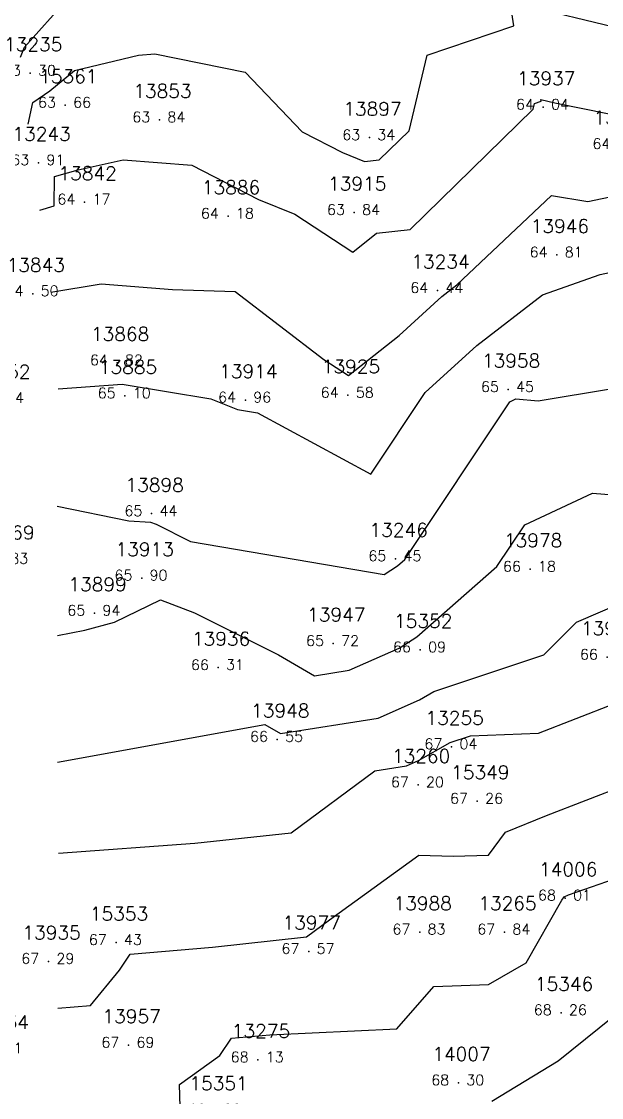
# Model space of a CAD drawing. Header units: millimetres. Extents: x 1412565 to 1412813, y 4931476 to 4931699.
# Drawn here: x 1412788.34 to 1412799.42, y 4931563.02 to 4931583.57 of the extents above; entities that cross this region are included whole.
import ezdxf
from ezdxf.enums import TextEntityAlignment as Align

# ---------------------------------------------------------------- set-up
doc = ezdxf.new("R2010")
doc.units = ezdxf.units.MM
for name, color, linetype in [('CIVIL', 50, 'Continuous'), ('CIVIL-DRAW', 80, 'Continuous'), ('CIVIL-NONAME', 130, 'Continuous'), ('CIVIL-TEXT', 240, 'Continuous'), ('CIVIL-Z', 50, 'Continuous'), ('Tcontours0', 7, 'Continuous'), ('Tcontours1', 7, 'Continuous'), ('Tcontours2', 7, 'Continuous')]:
    doc.layers.add(name, color=color, linetype=linetype)
doc.styles.add('CIVILCADMAIN', font='TXT.SHX')
doc.styles.get("Standard").update_dxf_attribs({"font": 'arial.ttf'})

# ---------------------------------------------------------------- blocks, each defined once
blk = doc.blocks.new('CIVIL-ZZ')
at = {"layer": 'CIVIL-DRAW'}
blk.add_point((0, 0), dxfattribs=at)
at = {"layer": 'CIVIL-NONAME'}
blk.add_attdef('NAME', text='', height=1.8, dxfattribs=at).set_placement((0, 2.1), align=Align.CENTER)
at = {"layer": 'CIVIL-TEXT', "flags": 8}
blk.add_attdef('TEXT', text='', height=2, dxfattribs=at).set_placement((0.2, -3.3), align=Align.CENTER)
at = {"layer": 'CIVIL-Z'}
blk.add_attdef('Z1', text='', height=1.6, dxfattribs=at).set_placement((-0.75, -0.225), align=Align.RIGHT)
blk.add_attdef('Z2', (0.75, -0.225), '', height=1.6, dxfattribs=at)

msp = doc.modelspace()

# ---------------------------------------------------------------- linework, layer by layer
at = {"layer": 'Tcontours0', "elevation": 65}
msp.add_lwpolyline([(1412789.047, 4931576.552), (1412790.266, 4931576.645), (1412791.963, 4931576.363), (1412792.471, 4931576.159), (1412792.854, 4931576.093), (1412795.019, 4931574.924), (1412796.057, 4931576.483), (1412797.039, 4931577.382), (1412798.294, 4931578.347), (1412799.399, 4931578.739), (1412800.322, 4931578.935)], dxfattribs=at)
at = {"layer": 'Tcontours1'}
for points, elevation in [([(1412788.324, 4931582.889), (1412788.404, 4931583.075), (1412789.772, 4931584.609)], 63), ([(1412788.691, 4931579.963), (1412788.965, 4931580.045), (1412788.975, 4931580.61), (1412789.427, 4931580.737), (1412790.287, 4931580.929), (1412791.596, 4931580.824), (1412792.869, 4931580.171), (1412793.566, 4931579.887), (1412794.674, 4931579.165), (1412795.124, 4931579.523), (1412795.77, 4931579.598), (1412798.12, 4931581.897), (1412798.146, 4931582.004), (1412798.268, 4931582.045), (1412798.263, 4931582.079), (1412798.532, 4931582.015), (1412800.074, 4931581.701)], 64), ([(1412789.031, 4931571.843), (1412789.553, 4931571.945), (1412790.123, 4931572.101), (1412790.996, 4931572.523), (1412791.647, 4931572.278), (1412793.256, 4931571.472), (1412793.939, 4931571.073), (1412794.606, 4931571.179), (1412795.556, 4931571.599), (1412795.894, 4931571.815), (1412797.426, 4931573.159), (1412797.956, 4931573.956), (1412799.252, 4931574.564), (1412801.06, 4931574.416)], 66), ([(1412789.05, 4931567.685), (1412791.655, 4931567.876), (1412793.495, 4931568.073), (1412795.092, 4931569.258), (1412795.701, 4931569.355), (1412795.927, 4931569.455), (1412796.535, 4931569.798), (1412796.92, 4931569.927), (1412798.222, 4931569.98), (1412799.66, 4931570.536), (1412800.132, 4931571.188), (1412800.819, 4931571.836), (1412801.922, 4931572.045), (1412803.151, 4931572.064), (1412805.127, 4931572.239), (1412808.318, 4931572.114), (1412809.989, 4931572.746), (1412811.254, 4931573.102), (1412812.02, 4931573.537), (1412812.14, 4931573.522)], 67), ([(1412791.42, 4931561.344), (1412791.361, 4931563.271), (1412792.13, 4931563.823), (1412792.357, 4931564.156), (1412793.085, 4931564.221), (1412795.515, 4931564.332), (1412796.218, 4931565.138), (1412797.264, 4931565.178), (1412797.981, 4931565.593), (1412798.662, 4931566.792), (1412798.708, 4931566.855), (1412798.791, 4931566.889), (1412800.26, 4931567.398), (1412800.98, 4931567.977), (1412802.124, 4931568.998), (1412802.972, 4931569.011), (1412808.902, 4931569.537), (1412808.934, 4931569.536), (1412808.95, 4931569.542), (1412811.796, 4931570.342), (1412812.034, 4931570.477), (1412812.071, 4931570.472)], 68)]:
    msp.add_lwpolyline(points, dxfattribs=dict(at, elevation=elevation))
at = {"layer": 'Tcontours2'}
for points, elevation in [([(1412788.469, 4931581.606), (1412788.562, 4931582.019), (1412788.882, 4931582.241), (1412789.354, 4931582.635), (1412790.578, 4931582.922), (1412790.89, 4931582.949), (1412792.615, 4931582.598), (1412793.707, 4931581.459), (1412794.476, 4931581.064), (1412794.897, 4931580.892), (1412795.179, 4931580.925), (1412795.749, 4931581.483), (1412796.092, 4931582.923), (1412797.747, 4931583.484), (1412797.681, 4931583.942), (1412800.005, 4931583.383), (1412800.977, 4931583.246), (1412802.599, 4931583.842)], 63.5), ([(1412788.905, 4931578.401), (1412789.865, 4931578.561), (1412791.23, 4931578.45), (1412792.425, 4931578.41), (1412794.122, 4931577.114), (1412794.593, 4931576.807), (1412795.557, 4931577.573), (1412796.37, 4931578.318), (1412796.66, 4931578.54), (1412798.465, 4931580.245), (1412799.16, 4931580.129), (1412799.985, 4931580.304)], 64.5), ([(1412789.028, 4931574.316), (1412790.392, 4931574.03), (1412790.805, 4931574.01), (1412790.918, 4931573.967), (1412791.574, 4931573.639), (1412795.27, 4931573.01), (1412795.527, 4931573.174), (1412795.666, 4931573.296), (1412797.669, 4931576.305), (1412797.787, 4931576.36), (1412798.211, 4931576.326), (1412801.013, 4931576.791)], 65.5), ([(1412789.033, 4931569.425), (1412792.995, 4931570.145), (1412793.294, 4931569.97), (1412795.154, 4931570.267), (1412795.945, 4931570.617), (1412796.219, 4931570.772), (1412798.321, 4931571.477), (1412798.948, 4931572.096), (1412799.861, 4931572.49), (1412800.295, 4931572.737), (1412800.687, 4931573.106), (1412803.24, 4931573.59), (1412808.01, 4931573.403), (1412810.508, 4931574.349), (1412810.983, 4931574.482), (1412812.013, 4931575.067), (1412812.175, 4931575.047)], 66.5), ([(1412789.035, 4931564.729), (1412789.663, 4931564.78), (1412790.215, 4931565.452), (1412790.421, 4931565.756), (1412791.99, 4931565.895), (1412793.789, 4931566.088), (1412794.225, 4931566.412), (1412795.934, 4931567.652), (1412796.587, 4931567.627), (1412797.265, 4931567.646), (1412797.588, 4931568.088), (1412798.37, 4931568.409), (1412799.885, 4931568.995), (1412800.663, 4931570.07), (1412801.153, 4931570.508), (1412803.061, 4931570.537), (1412807.015, 4931570.888), (1412808.626, 4931570.825), (1412809.47, 4931571.144), (1412811.525, 4931571.722), (1412812.027, 4931572.007), (1412812.106, 4931571.997)], 67.5), ([(1412797.329, 4931562.953), (1412798.595, 4931563.723), (1412799.9, 4931564.775), (1412800.354, 4931565.541), (1412800.861, 4931565.717), (1412802.385, 4931566.943), (1412802.396, 4931565.159), (1412802.488, 4931565.131), (1412802.541, 4931565.165), (1412803.048, 4931567.452), (1412805.761, 4931565.718), (1412805.792, 4931565.706), (1412805.945, 4931565.634), (1412807.56, 4931565.51), (1412808.15, 4931565.585), (1412808.785, 4931565.692), (1412809.613, 4931566.217), (1412809.811, 4931567.032), (1412810.756, 4931568.209), (1412811.701, 4931568.696), (1412811.758, 4931568.332), (1412812.02, 4931568.589), (1412812.06, 4931568.85)], 68.5)]:
    msp.add_lwpolyline(points, dxfattribs=dict(at, elevation=elevation))

# ---------------------------------------------------------------- block references
at = {"layer": 'CIVIL'}
ref = msp.add_blockref('CIVIL-ZZ', (1412788.51, 4931582.58, 63.3), dxfattribs=dict(at, xscale=0.2, yscale=0.2))
ref.add_attrib('Z2', '30', (1412788.66, 4931582.535), dxfattribs={"layer": 'CIVIL-Z', "height": 0.2, "style": 'CIVILCADMAIN'})
ref.add_attrib('Z1', '63', (1412787.99, 4931582.535), dxfattribs={"layer": 'CIVIL-Z', "height": 0.2, "style": 'CIVILCADMAIN'})
ref.add_attrib('NAME', '13235', (1412788.01, 4931583), dxfattribs={"layer": 'CIVIL-NONAME', "height": 0.26, "style": 'CIVILCADMAIN'})
ref = msp.add_blockref('CIVIL-ZZ', (1412789.18, 4931581.97, 63.66), dxfattribs=dict(at, xscale=0.2, yscale=0.2))
ref.add_attrib('Z2', '66', (1412789.33, 4931581.925), dxfattribs={"layer": 'CIVIL-Z', "height": 0.2, "style": 'CIVILCADMAIN'})
ref.add_attrib('Z1', '63', (1412788.66, 4931581.925), dxfattribs={"layer": 'CIVIL-Z', "height": 0.2, "style": 'CIVILCADMAIN'})
ref.add_attrib('NAME', '15361', (1412788.68, 4931582.39), dxfattribs={"layer": 'CIVIL-NONAME', "height": 0.26, "style": 'CIVILCADMAIN'})
ref = msp.add_blockref('CIVIL-ZZ', (1412798.31, 4931581.93, 64.04), dxfattribs=dict(at, xscale=0.2, yscale=0.2))
ref.add_attrib('Z2', '04', (1412798.46, 4931581.885), dxfattribs={"layer": 'CIVIL-Z', "height": 0.2, "style": 'CIVILCADMAIN'})
ref.add_attrib('Z1', '64', (1412797.79, 4931581.885), dxfattribs={"layer": 'CIVIL-Z', "height": 0.2, "style": 'CIVILCADMAIN'})
ref.add_attrib('NAME', '13937', (1412797.81, 4931582.35), dxfattribs={"layer": 'CIVIL-NONAME', "height": 0.26, "style": 'CIVILCADMAIN'})
ref = msp.add_blockref('CIVIL-ZZ', (1412790.98, 4931581.69, 63.84), dxfattribs=dict(at, xscale=0.2, yscale=0.2))
ref.add_attrib('Z2', '84', (1412791.13, 4931581.645), dxfattribs={"layer": 'CIVIL-Z', "height": 0.2, "style": 'CIVILCADMAIN'})
ref.add_attrib('Z1', '63', (1412790.46, 4931581.645), dxfattribs={"layer": 'CIVIL-Z', "height": 0.2, "style": 'CIVILCADMAIN'})
ref.add_attrib('NAME', '13853', (1412790.48, 4931582.11), dxfattribs={"layer": 'CIVIL-NONAME', "height": 0.26, "style": 'CIVILCADMAIN'})
ref = msp.add_blockref('CIVIL-ZZ', (1412794.99, 4931581.35, 63.34), dxfattribs=dict(at, xscale=0.2, yscale=0.2))
ref.add_attrib('Z2', '34', (1412795.14, 4931581.305), dxfattribs={"layer": 'CIVIL-Z', "height": 0.2, "style": 'CIVILCADMAIN'})
ref.add_attrib('Z1', '63', (1412794.47, 4931581.305), dxfattribs={"layer": 'CIVIL-Z', "height": 0.2, "style": 'CIVILCADMAIN'})
ref.add_attrib('NAME', '13897', (1412794.49, 4931581.77), dxfattribs={"layer": 'CIVIL-NONAME', "height": 0.26, "style": 'CIVILCADMAIN'})
ref = msp.add_blockref('CIVIL-ZZ', (1412799.77, 4931581.18, 64.18), dxfattribs=dict(at, xscale=0.2, yscale=0.2))
ref.add_attrib('Z2', '18', (1412799.92, 4931581.135), dxfattribs={"layer": 'CIVIL-Z', "height": 0.2, "style": 'CIVILCADMAIN'})
ref.add_attrib('Z1', '64', (1412799.25, 4931581.135), dxfattribs={"layer": 'CIVIL-Z', "height": 0.2, "style": 'CIVILCADMAIN'})
ref.add_attrib('NAME', '13945', (1412799.27, 4931581.6), dxfattribs={"layer": 'CIVIL-NONAME', "height": 0.26, "style": 'CIVILCADMAIN'})
ref = msp.add_blockref('CIVIL-ZZ', (1412788.67, 4931580.87, 63.91), dxfattribs=dict(at, xscale=0.2, yscale=0.2))
ref.add_attrib('Z2', '91', (1412788.82, 4931580.825), dxfattribs={"layer": 'CIVIL-Z', "height": 0.2, "style": 'CIVILCADMAIN'})
ref.add_attrib('Z1', '63', (1412788.15, 4931580.825), dxfattribs={"layer": 'CIVIL-Z', "height": 0.2, "style": 'CIVILCADMAIN'})
ref.add_attrib('NAME', '13243', (1412788.17, 4931581.29), dxfattribs={"layer": 'CIVIL-NONAME', "height": 0.26, "style": 'CIVILCADMAIN'})
ref = msp.add_blockref('CIVIL-ZZ', (1412789.55, 4931580.12, 64.17), dxfattribs=dict(at, xscale=0.2, yscale=0.2))
ref.add_attrib('Z2', '17', (1412789.7, 4931580.075), dxfattribs={"layer": 'CIVIL-Z', "height": 0.2, "style": 'CIVILCADMAIN'})
ref.add_attrib('Z1', '64', (1412789.03, 4931580.075), dxfattribs={"layer": 'CIVIL-Z', "height": 0.2, "style": 'CIVILCADMAIN'})
ref.add_attrib('NAME', '13842', (1412789.05, 4931580.54), dxfattribs={"layer": 'CIVIL-NONAME', "height": 0.26, "style": 'CIVILCADMAIN'})
ref = msp.add_blockref('CIVIL-ZZ', (1412792.29, 4931579.85, 64.18), dxfattribs=dict(at, xscale=0.2, yscale=0.2))
ref.add_attrib('Z2', '18', (1412792.44, 4931579.805), dxfattribs={"layer": 'CIVIL-Z', "height": 0.2, "style": 'CIVILCADMAIN'})
ref.add_attrib('Z1', '64', (1412791.77, 4931579.805), dxfattribs={"layer": 'CIVIL-Z', "height": 0.2, "style": 'CIVILCADMAIN'})
ref.add_attrib('NAME', '13886', (1412791.79, 4931580.27), dxfattribs={"layer": 'CIVIL-NONAME', "height": 0.26, "style": 'CIVILCADMAIN'})
ref = msp.add_blockref('CIVIL-ZZ', (1412794.7, 4931579.92, 63.84), dxfattribs=dict(at, xscale=0.2, yscale=0.2))
ref.add_attrib('Z2', '84', (1412794.85, 4931579.875), dxfattribs={"layer": 'CIVIL-Z', "height": 0.2, "style": 'CIVILCADMAIN'})
ref.add_attrib('Z1', '63', (1412794.18, 4931579.875), dxfattribs={"layer": 'CIVIL-Z', "height": 0.2, "style": 'CIVILCADMAIN'})
ref.add_attrib('NAME', '13915', (1412794.2, 4931580.34), dxfattribs={"layer": 'CIVIL-NONAME', "height": 0.26, "style": 'CIVILCADMAIN'})
ref = msp.add_blockref('CIVIL-ZZ', (1412798.57, 4931579.11, 64.81), dxfattribs=dict(at, xscale=0.2, yscale=0.2))
ref.add_attrib('Z2', '81', (1412798.72, 4931579.065), dxfattribs={"layer": 'CIVIL-Z', "height": 0.2, "style": 'CIVILCADMAIN'})
ref.add_attrib('Z1', '64', (1412798.05, 4931579.065), dxfattribs={"layer": 'CIVIL-Z', "height": 0.2, "style": 'CIVILCADMAIN'})
ref.add_attrib('NAME', '13946', (1412798.07, 4931579.53), dxfattribs={"layer": 'CIVIL-NONAME', "height": 0.26, "style": 'CIVILCADMAIN'})
ref = msp.add_blockref('CIVIL-ZZ', (1412788.56, 4931578.37, 64.5), dxfattribs=dict(at, xscale=0.2, yscale=0.2))
ref.add_attrib('Z2', '50', (1412788.71, 4931578.325), dxfattribs={"layer": 'CIVIL-Z', "height": 0.2, "style": 'CIVILCADMAIN'})
ref.add_attrib('Z1', '64', (1412788.04, 4931578.325), dxfattribs={"layer": 'CIVIL-Z', "height": 0.2, "style": 'CIVILCADMAIN'})
ref.add_attrib('NAME', '13843', (1412788.06, 4931578.79), dxfattribs={"layer": 'CIVIL-NONAME', "height": 0.26, "style": 'CIVILCADMAIN'})
ref = msp.add_blockref('CIVIL-ZZ', (1412796.29, 4931578.43, 64.44), dxfattribs=dict(at, xscale=0.2, yscale=0.2))
ref.add_attrib('Z2', '44', (1412796.44, 4931578.385), dxfattribs={"layer": 'CIVIL-Z', "height": 0.2, "style": 'CIVILCADMAIN'})
ref.add_attrib('Z1', '64', (1412795.77, 4931578.385), dxfattribs={"layer": 'CIVIL-Z', "height": 0.2, "style": 'CIVILCADMAIN'})
ref.add_attrib('NAME', '13234', (1412795.79, 4931578.85), dxfattribs={"layer": 'CIVIL-NONAME', "height": 0.26, "style": 'CIVILCADMAIN'})
ref = msp.add_blockref('CIVIL-ZZ', (1412790.17, 4931577.05, 64.82), dxfattribs=dict(at, xscale=0.2, yscale=0.2))
ref.add_attrib('Z2', '82', (1412790.32, 4931577.005), dxfattribs={"layer": 'CIVIL-Z', "height": 0.2, "style": 'CIVILCADMAIN'})
ref.add_attrib('Z1', '64', (1412789.65, 4931577.005), dxfattribs={"layer": 'CIVIL-Z', "height": 0.2, "style": 'CIVILCADMAIN'})
ref.add_attrib('NAME', '13868', (1412789.67, 4931577.47), dxfattribs={"layer": 'CIVIL-NONAME', "height": 0.26, "style": 'CIVILCADMAIN'})
ref = msp.add_blockref('CIVIL-ZZ', (1412797.64, 4931576.54, 65.45), dxfattribs=dict(at, xscale=0.2, yscale=0.2))
ref.add_attrib('Z2', '45', (1412797.79, 4931576.495), dxfattribs={"layer": 'CIVIL-Z', "height": 0.2, "style": 'CIVILCADMAIN'})
ref.add_attrib('Z1', '65', (1412797.12, 4931576.495), dxfattribs={"layer": 'CIVIL-Z', "height": 0.2, "style": 'CIVILCADMAIN'})
ref.add_attrib('NAME', '13958', (1412797.14, 4931576.96), dxfattribs={"layer": 'CIVIL-NONAME', "height": 0.26, "style": 'CIVILCADMAIN'})
ref = msp.add_blockref('CIVIL-ZZ', (1412787.9, 4931576.33, 65.04), dxfattribs=dict(at, xscale=0.2, yscale=0.2))
ref.add_attrib('Z2', '04', (1412788.05, 4931576.285), dxfattribs={"layer": 'CIVIL-Z', "height": 0.2, "style": 'CIVILCADMAIN'})
ref.add_attrib('Z1', '65', (1412787.38, 4931576.285), dxfattribs={"layer": 'CIVIL-Z', "height": 0.2, "style": 'CIVILCADMAIN'})
ref.add_attrib('NAME', '13852', (1412787.4, 4931576.75), dxfattribs={"layer": 'CIVIL-NONAME', "height": 0.26, "style": 'CIVILCADMAIN'})
ref = msp.add_blockref('CIVIL-ZZ', (1412790.32, 4931576.42, 65.1), dxfattribs=dict(at, xscale=0.2, yscale=0.2))
ref.add_attrib('Z2', '10', (1412790.47, 4931576.375), dxfattribs={"layer": 'CIVIL-Z', "height": 0.2, "style": 'CIVILCADMAIN'})
ref.add_attrib('Z1', '65', (1412789.8, 4931576.375), dxfattribs={"layer": 'CIVIL-Z', "height": 0.2, "style": 'CIVILCADMAIN'})
ref.add_attrib('NAME', '13885', (1412789.82, 4931576.84), dxfattribs={"layer": 'CIVIL-NONAME', "height": 0.26, "style": 'CIVILCADMAIN'})
ref = msp.add_blockref('CIVIL-ZZ', (1412792.62, 4931576.34, 64.96), dxfattribs=dict(at, xscale=0.2, yscale=0.2))
ref.add_attrib('Z2', '96', (1412792.77, 4931576.295), dxfattribs={"layer": 'CIVIL-Z', "height": 0.2, "style": 'CIVILCADMAIN'})
ref.add_attrib('Z1', '64', (1412792.1, 4931576.295), dxfattribs={"layer": 'CIVIL-Z', "height": 0.2, "style": 'CIVILCADMAIN'})
ref.add_attrib('NAME', '13914', (1412792.12, 4931576.76), dxfattribs={"layer": 'CIVIL-NONAME', "height": 0.26, "style": 'CIVILCADMAIN'})
ref = msp.add_blockref('CIVIL-ZZ', (1412794.58, 4931576.43, 64.58), dxfattribs=dict(at, xscale=0.2, yscale=0.2))
ref.add_attrib('Z2', '58', (1412794.73, 4931576.385), dxfattribs={"layer": 'CIVIL-Z', "height": 0.2, "style": 'CIVILCADMAIN'})
ref.add_attrib('Z1', '64', (1412794.06, 4931576.385), dxfattribs={"layer": 'CIVIL-Z', "height": 0.2, "style": 'CIVILCADMAIN'})
ref.add_attrib('NAME', '13925', (1412794.08, 4931576.85), dxfattribs={"layer": 'CIVIL-NONAME', "height": 0.26, "style": 'CIVILCADMAIN'})
ref = msp.add_blockref('CIVIL-ZZ', (1412790.83, 4931574.17, 65.44), dxfattribs=dict(at, xscale=0.2, yscale=0.2))
ref.add_attrib('Z2', '44', (1412790.98, 4931574.125), dxfattribs={"layer": 'CIVIL-Z', "height": 0.2, "style": 'CIVILCADMAIN'})
ref.add_attrib('Z1', '65', (1412790.31, 4931574.125), dxfattribs={"layer": 'CIVIL-Z', "height": 0.2, "style": 'CIVILCADMAIN'})
ref.add_attrib('NAME', '13898', (1412790.33, 4931574.59), dxfattribs={"layer": 'CIVIL-NONAME', "height": 0.26, "style": 'CIVILCADMAIN'})
ref = msp.add_blockref('CIVIL-ZZ', (1412787.98, 4931573.26, 65.83), dxfattribs=dict(at, xscale=0.2, yscale=0.2))
ref.add_attrib('Z2', '83', (1412788.13, 4931573.215), dxfattribs={"layer": 'CIVIL-Z', "height": 0.2, "style": 'CIVILCADMAIN'})
ref.add_attrib('Z1', '65', (1412787.46, 4931573.215), dxfattribs={"layer": 'CIVIL-Z', "height": 0.2, "style": 'CIVILCADMAIN'})
ref.add_attrib('NAME', '13869', (1412787.48, 4931573.68), dxfattribs={"layer": 'CIVIL-NONAME', "height": 0.26, "style": 'CIVILCADMAIN'})
ref = msp.add_blockref('CIVIL-ZZ', (1412795.49, 4931573.31, 65.45), dxfattribs=dict(at, xscale=0.2, yscale=0.2))
ref.add_attrib('Z2', '45', (1412795.64, 4931573.265), dxfattribs={"layer": 'CIVIL-Z', "height": 0.2, "style": 'CIVILCADMAIN'})
ref.add_attrib('Z1', '65', (1412794.97, 4931573.265), dxfattribs={"layer": 'CIVIL-Z', "height": 0.2, "style": 'CIVILCADMAIN'})
ref.add_attrib('NAME', '13246', (1412794.99, 4931573.73), dxfattribs={"layer": 'CIVIL-NONAME', "height": 0.26, "style": 'CIVILCADMAIN'})
ref = msp.add_blockref('CIVIL-ZZ', (1412798.06, 4931573.11, 66.18), dxfattribs=dict(at, xscale=0.2, yscale=0.2))
ref.add_attrib('Z2', '18', (1412798.21, 4931573.065), dxfattribs={"layer": 'CIVIL-Z', "height": 0.2, "style": 'CIVILCADMAIN'})
ref.add_attrib('Z1', '66', (1412797.54, 4931573.065), dxfattribs={"layer": 'CIVIL-Z', "height": 0.2, "style": 'CIVILCADMAIN'})
ref.add_attrib('NAME', '13978', (1412797.56, 4931573.53), dxfattribs={"layer": 'CIVIL-NONAME', "height": 0.26, "style": 'CIVILCADMAIN'})
ref = msp.add_blockref('CIVIL-ZZ', (1412790.64, 4931572.94, 65.9), dxfattribs=dict(at, xscale=0.2, yscale=0.2))
ref.add_attrib('Z2', '90', (1412790.79, 4931572.895), dxfattribs={"layer": 'CIVIL-Z', "height": 0.2, "style": 'CIVILCADMAIN'})
ref.add_attrib('Z1', '65', (1412790.12, 4931572.895), dxfattribs={"layer": 'CIVIL-Z', "height": 0.2, "style": 'CIVILCADMAIN'})
ref.add_attrib('NAME', '13913', (1412790.14, 4931573.36), dxfattribs={"layer": 'CIVIL-NONAME', "height": 0.26, "style": 'CIVILCADMAIN'})
ref = msp.add_blockref('CIVIL-ZZ', (1412789.74, 4931572.27, 65.94), dxfattribs=dict(at, xscale=0.2, yscale=0.2))
ref.add_attrib('Z2', '94', (1412789.89, 4931572.225), dxfattribs={"layer": 'CIVIL-Z', "height": 0.2, "style": 'CIVILCADMAIN'})
ref.add_attrib('Z1', '65', (1412789.22, 4931572.225), dxfattribs={"layer": 'CIVIL-Z', "height": 0.2, "style": 'CIVILCADMAIN'})
ref.add_attrib('NAME', '13899', (1412789.24, 4931572.69), dxfattribs={"layer": 'CIVIL-NONAME', "height": 0.26, "style": 'CIVILCADMAIN'})
ref = msp.add_blockref('CIVIL-ZZ', (1412794.3, 4931571.69, 65.72), dxfattribs=dict(at, xscale=0.2, yscale=0.2))
ref.add_attrib('Z2', '72', (1412794.45, 4931571.645), dxfattribs={"layer": 'CIVIL-Z', "height": 0.2, "style": 'CIVILCADMAIN'})
ref.add_attrib('Z1', '65', (1412793.78, 4931571.645), dxfattribs={"layer": 'CIVIL-Z', "height": 0.2, "style": 'CIVILCADMAIN'})
ref.add_attrib('NAME', '13947', (1412793.8, 4931572.11), dxfattribs={"layer": 'CIVIL-NONAME', "height": 0.26, "style": 'CIVILCADMAIN'})
ref = msp.add_blockref('CIVIL-ZZ', (1412795.96, 4931571.57, 66.09), dxfattribs=dict(at, xscale=0.2, yscale=0.2))
ref.add_attrib('Z2', '09', (1412796.11, 4931571.525), dxfattribs={"layer": 'CIVIL-Z', "height": 0.2, "style": 'CIVILCADMAIN'})
ref.add_attrib('Z1', '66', (1412795.44, 4931571.525), dxfattribs={"layer": 'CIVIL-Z', "height": 0.2, "style": 'CIVILCADMAIN'})
ref.add_attrib('NAME', '15352', (1412795.46, 4931571.99), dxfattribs={"layer": 'CIVIL-NONAME', "height": 0.26, "style": 'CIVILCADMAIN'})
ref = msp.add_blockref('CIVIL-ZZ', (1412799.53, 4931571.43, 66.71), dxfattribs=dict(at, xscale=0.2, yscale=0.2))
ref.add_attrib('Z2', '71', (1412799.68, 4931571.385), dxfattribs={"layer": 'CIVIL-Z', "height": 0.2, "style": 'CIVILCADMAIN'})
ref.add_attrib('Z1', '66', (1412799.01, 4931571.385), dxfattribs={"layer": 'CIVIL-Z', "height": 0.2, "style": 'CIVILCADMAIN'})
ref.add_attrib('NAME', '13993', (1412799.03, 4931571.85), dxfattribs={"layer": 'CIVIL-NONAME', "height": 0.26, "style": 'CIVILCADMAIN'})
ref = msp.add_blockref('CIVIL-ZZ', (1412792.1, 4931571.23, 66.31), dxfattribs=dict(at, xscale=0.2, yscale=0.2))
ref.add_attrib('Z2', '31', (1412792.25, 4931571.185), dxfattribs={"layer": 'CIVIL-Z', "height": 0.2, "style": 'CIVILCADMAIN'})
ref.add_attrib('Z1', '66', (1412791.58, 4931571.185), dxfattribs={"layer": 'CIVIL-Z', "height": 0.2, "style": 'CIVILCADMAIN'})
ref.add_attrib('NAME', '13936', (1412791.6, 4931571.65), dxfattribs={"layer": 'CIVIL-NONAME', "height": 0.26, "style": 'CIVILCADMAIN'})
ref = msp.add_blockref('CIVIL-ZZ', (1412793.23, 4931569.86, 66.55), dxfattribs=dict(at, xscale=0.2, yscale=0.2))
ref.add_attrib('Z2', '55', (1412793.38, 4931569.815), dxfattribs={"layer": 'CIVIL-Z', "height": 0.2, "style": 'CIVILCADMAIN'})
ref.add_attrib('Z1', '66', (1412792.71, 4931569.815), dxfattribs={"layer": 'CIVIL-Z', "height": 0.2, "style": 'CIVILCADMAIN'})
ref.add_attrib('NAME', '13948', (1412792.73, 4931570.28), dxfattribs={"layer": 'CIVIL-NONAME', "height": 0.26, "style": 'CIVILCADMAIN'})
ref = msp.add_blockref('CIVIL-ZZ', (1412796.56, 4931569.72, 67.04), dxfattribs=dict(at, xscale=0.2, yscale=0.2))
ref.add_attrib('Z2', '04', (1412796.71, 4931569.675), dxfattribs={"layer": 'CIVIL-Z', "height": 0.2, "style": 'CIVILCADMAIN'})
ref.add_attrib('Z1', '67', (1412796.04, 4931569.675), dxfattribs={"layer": 'CIVIL-Z', "height": 0.2, "style": 'CIVILCADMAIN'})
ref.add_attrib('NAME', '13255', (1412796.06, 4931570.14), dxfattribs={"layer": 'CIVIL-NONAME', "height": 0.26, "style": 'CIVILCADMAIN'})
ref = msp.add_blockref('CIVIL-ZZ', (1412795.92, 4931568.99, 67.2), dxfattribs=dict(at, xscale=0.2, yscale=0.2))
ref.add_attrib('Z2', '20', (1412796.07, 4931568.945), dxfattribs={"layer": 'CIVIL-Z', "height": 0.2, "style": 'CIVILCADMAIN'})
ref.add_attrib('Z1', '67', (1412795.4, 4931568.945), dxfattribs={"layer": 'CIVIL-Z', "height": 0.2, "style": 'CIVILCADMAIN'})
ref.add_attrib('NAME', '13260', (1412795.42, 4931569.41), dxfattribs={"layer": 'CIVIL-NONAME', "height": 0.26, "style": 'CIVILCADMAIN'})
ref = msp.add_blockref('CIVIL-ZZ', (1412797.05, 4931568.68, 67.26), dxfattribs=dict(at, xscale=0.2, yscale=0.2))
ref.add_attrib('Z2', '26', (1412797.2, 4931568.635), dxfattribs={"layer": 'CIVIL-Z', "height": 0.2, "style": 'CIVILCADMAIN'})
ref.add_attrib('Z1', '67', (1412796.53, 4931568.635), dxfattribs={"layer": 'CIVIL-Z', "height": 0.2, "style": 'CIVILCADMAIN'})
ref.add_attrib('NAME', '15349', (1412796.55, 4931569.1), dxfattribs={"layer": 'CIVIL-NONAME', "height": 0.26, "style": 'CIVILCADMAIN'})
ref = msp.add_blockref('CIVIL-ZZ', (1412798.73, 4931566.83, 68.01), dxfattribs=dict(at, xscale=0.2, yscale=0.2))
ref.add_attrib('Z2', '01', (1412798.88, 4931566.785), dxfattribs={"layer": 'CIVIL-Z', "height": 0.2, "style": 'CIVILCADMAIN'})
ref.add_attrib('Z1', '68', (1412798.21, 4931566.785), dxfattribs={"layer": 'CIVIL-Z', "height": 0.2, "style": 'CIVILCADMAIN'})
ref.add_attrib('NAME', '14006', (1412798.23, 4931567.25), dxfattribs={"layer": 'CIVIL-NONAME', "height": 0.26, "style": 'CIVILCADMAIN'})
ref = msp.add_blockref('CIVIL-ZZ', (1412795.95, 4931566.18, 67.83), dxfattribs=dict(at, xscale=0.2, yscale=0.2))
ref.add_attrib('Z2', '83', (1412796.1, 4931566.135), dxfattribs={"layer": 'CIVIL-Z', "height": 0.2, "style": 'CIVILCADMAIN'})
ref.add_attrib('Z1', '67', (1412795.43, 4931566.135), dxfattribs={"layer": 'CIVIL-Z', "height": 0.2, "style": 'CIVILCADMAIN'})
ref.add_attrib('NAME', '13988', (1412795.45, 4931566.6), dxfattribs={"layer": 'CIVIL-NONAME', "height": 0.26, "style": 'CIVILCADMAIN'})
ref = msp.add_blockref('CIVIL-ZZ', (1412797.57, 4931566.18, 67.84), dxfattribs=dict(at, xscale=0.2, yscale=0.2))
ref.add_attrib('Z2', '84', (1412797.72, 4931566.135), dxfattribs={"layer": 'CIVIL-Z', "height": 0.2, "style": 'CIVILCADMAIN'})
ref.add_attrib('Z1', '67', (1412797.05, 4931566.135), dxfattribs={"layer": 'CIVIL-Z', "height": 0.2, "style": 'CIVILCADMAIN'})
ref.add_attrib('NAME', '13265', (1412797.07, 4931566.6), dxfattribs={"layer": 'CIVIL-NONAME', "height": 0.26, "style": 'CIVILCADMAIN'})
ref = msp.add_blockref('CIVIL-ZZ', (1412790.15, 4931565.98, 67.43), dxfattribs=dict(at, xscale=0.2, yscale=0.2))
ref.add_attrib('Z2', '43', (1412790.3, 4931565.935), dxfattribs={"layer": 'CIVIL-Z', "height": 0.2, "style": 'CIVILCADMAIN'})
ref.add_attrib('Z1', '67', (1412789.63, 4931565.935), dxfattribs={"layer": 'CIVIL-Z', "height": 0.2, "style": 'CIVILCADMAIN'})
ref.add_attrib('NAME', '15353', (1412789.65, 4931566.4), dxfattribs={"layer": 'CIVIL-NONAME', "height": 0.26, "style": 'CIVILCADMAIN'})
ref = msp.add_blockref('CIVIL-ZZ', (1412793.83, 4931565.81, 67.57), dxfattribs=dict(at, xscale=0.2, yscale=0.2))
ref.add_attrib('Z2', '57', (1412793.98, 4931565.765), dxfattribs={"layer": 'CIVIL-Z', "height": 0.2, "style": 'CIVILCADMAIN'})
ref.add_attrib('Z1', '67', (1412793.31, 4931565.765), dxfattribs={"layer": 'CIVIL-Z', "height": 0.2, "style": 'CIVILCADMAIN'})
ref.add_attrib('NAME', '13977', (1412793.33, 4931566.23), dxfattribs={"layer": 'CIVIL-NONAME', "height": 0.26, "style": 'CIVILCADMAIN'})
ref = msp.add_blockref('CIVIL-ZZ', (1412788.86, 4931565.62, 67.29), dxfattribs=dict(at, xscale=0.2, yscale=0.2))
ref.add_attrib('Z2', '29', (1412789.01, 4931565.575), dxfattribs={"layer": 'CIVIL-Z', "height": 0.2, "style": 'CIVILCADMAIN'})
ref.add_attrib('Z1', '67', (1412788.34, 4931565.575), dxfattribs={"layer": 'CIVIL-Z', "height": 0.2, "style": 'CIVILCADMAIN'})
ref.add_attrib('NAME', '13935', (1412788.36, 4931566.04), dxfattribs={"layer": 'CIVIL-NONAME', "height": 0.26, "style": 'CIVILCADMAIN'})
ref = msp.add_blockref('CIVIL-ZZ', (1412798.65, 4931564.64, 68.26), dxfattribs=dict(at, xscale=0.2, yscale=0.2))
ref.add_attrib('Z2', '26', (1412798.8, 4931564.595), dxfattribs={"layer": 'CIVIL-Z', "height": 0.2, "style": 'CIVILCADMAIN'})
ref.add_attrib('Z1', '68', (1412798.13, 4931564.595), dxfattribs={"layer": 'CIVIL-Z', "height": 0.2, "style": 'CIVILCADMAIN'})
ref.add_attrib('NAME', '15346', (1412798.15, 4931565.06), dxfattribs={"layer": 'CIVIL-NONAME', "height": 0.26, "style": 'CIVILCADMAIN'})
ref = msp.add_blockref('CIVIL-ZZ', (1412790.39, 4931564.02, 67.69), dxfattribs=dict(at, xscale=0.2, yscale=0.2))
ref.add_attrib('Z2', '69', (1412790.54, 4931563.975), dxfattribs={"layer": 'CIVIL-Z', "height": 0.2, "style": 'CIVILCADMAIN'})
ref.add_attrib('Z1', '67', (1412789.87, 4931563.975), dxfattribs={"layer": 'CIVIL-Z', "height": 0.2, "style": 'CIVILCADMAIN'})
ref.add_attrib('NAME', '13957', (1412789.89, 4931564.44), dxfattribs={"layer": 'CIVIL-NONAME', "height": 0.26, "style": 'CIVILCADMAIN'})
ref = msp.add_blockref('CIVIL-ZZ', (1412787.87, 4931563.91, 67.71), dxfattribs=dict(at, xscale=0.2, yscale=0.2))
ref.add_attrib('Z2', '71', (1412788.02, 4931563.865), dxfattribs={"layer": 'CIVIL-Z', "height": 0.2, "style": 'CIVILCADMAIN'})
ref.add_attrib('Z1', '67', (1412787.35, 4931563.865), dxfattribs={"layer": 'CIVIL-Z', "height": 0.2, "style": 'CIVILCADMAIN'})
ref.add_attrib('NAME', '13934', (1412787.37, 4931564.33), dxfattribs={"layer": 'CIVIL-NONAME', "height": 0.26, "style": 'CIVILCADMAIN'})
ref = msp.add_blockref('CIVIL-ZZ', (1412792.86, 4931563.74, 68.13), dxfattribs=dict(at, xscale=0.2, yscale=0.2))
ref.add_attrib('Z2', '13', (1412793.01, 4931563.695), dxfattribs={"layer": 'CIVIL-Z', "height": 0.2, "style": 'CIVILCADMAIN'})
ref.add_attrib('Z1', '68', (1412792.34, 4931563.695), dxfattribs={"layer": 'CIVIL-Z', "height": 0.2, "style": 'CIVILCADMAIN'})
ref.add_attrib('NAME', '13275', (1412792.36, 4931564.16), dxfattribs={"layer": 'CIVIL-NONAME', "height": 0.26, "style": 'CIVILCADMAIN'})
ref = msp.add_blockref('CIVIL-ZZ', (1412796.69, 4931563.3, 68.3), dxfattribs=dict(at, xscale=0.2, yscale=0.2))
ref.add_attrib('Z2', '30', (1412796.84, 4931563.255), dxfattribs={"layer": 'CIVIL-Z', "height": 0.2, "style": 'CIVILCADMAIN'})
ref.add_attrib('Z1', '68', (1412796.17, 4931563.255), dxfattribs={"layer": 'CIVIL-Z', "height": 0.2, "style": 'CIVILCADMAIN'})
ref.add_attrib('NAME', '14007', (1412796.19, 4931563.72), dxfattribs={"layer": 'CIVIL-NONAME', "height": 0.26, "style": 'CIVILCADMAIN'})
ref = msp.add_blockref('CIVIL-ZZ', (1412792.05, 4931562.74, 68.22), dxfattribs=dict(at, xscale=0.2, yscale=0.2))
ref.add_attrib('Z2', '22', (1412792.2, 4931562.695), dxfattribs={"layer": 'CIVIL-Z', "height": 0.2, "style": 'CIVILCADMAIN'})
ref.add_attrib('Z1', '68', (1412791.53, 4931562.695), dxfattribs={"layer": 'CIVIL-Z', "height": 0.2, "style": 'CIVILCADMAIN'})
ref.add_attrib('NAME', '15351', (1412791.55, 4931563.16), dxfattribs={"layer": 'CIVIL-NONAME', "height": 0.26, "style": 'CIVILCADMAIN'})

doc.saveas('drawing.dxf')
